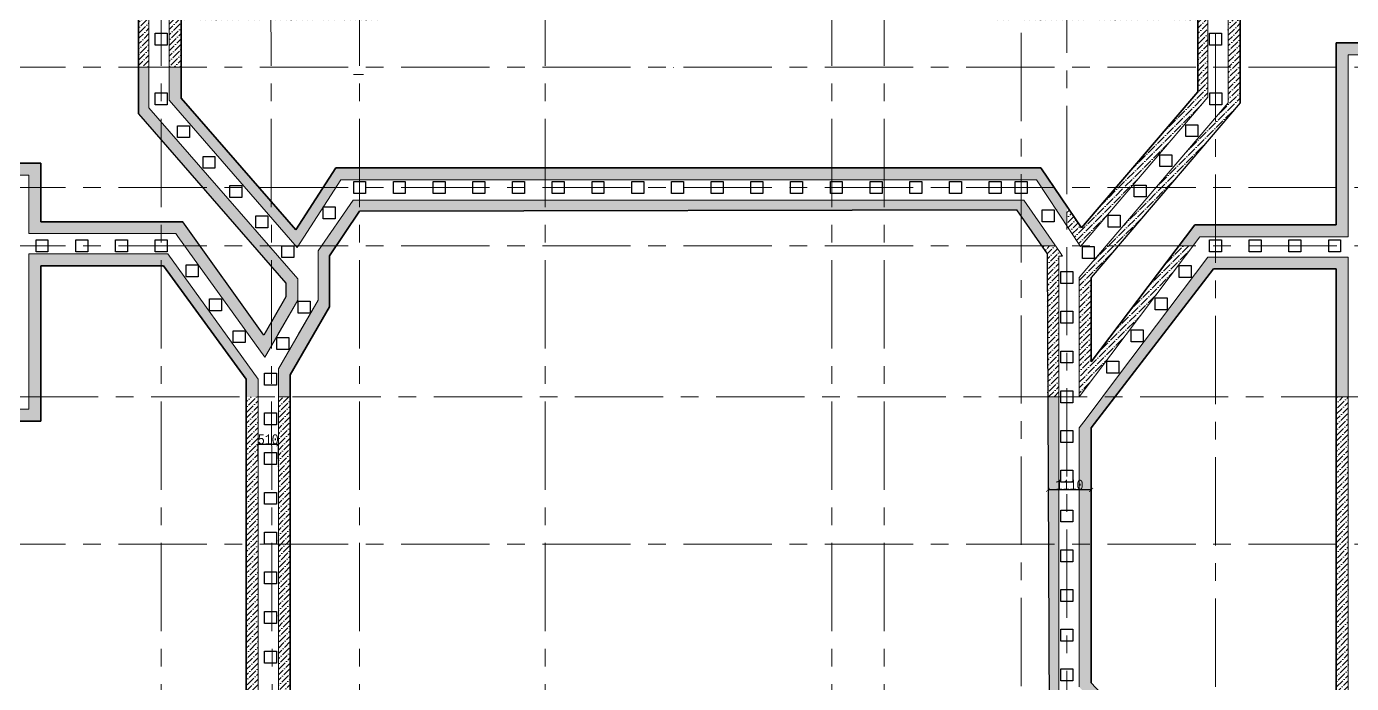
# Model space of a CAD drawing. Header units: millimetres. Extents: x -689206 to 4969298, y -1019800 to 703299.
# Drawn here: x 939995 to 973350, y -354386 to -337854 of the extents above; entities that cross this region are included whole.
import ezdxf

# ---------------------------------------------------------------- set-up
doc = ezdxf.new("R2010")
doc.units = ezdxf.units.MM
doc.linetypes.add('осеваяX2', pattern=[101.6, 63.5, -12.7, 12.7, -12.7])
for name, color, linetype, lineweight in [('несущие', 7, 'Continuous', 30), ('РАЗМЕРЫ', 7, 'Continuous', 9), ('стены', 7, 'Continuous', 20)]:
    doc.layers.add(name, color=color, linetype=linetype, lineweight=lineweight)
doc.styles.add('Аннотативный', font='isocteur.ttf', dxfattribs={"width": 0.7, "height": 250})
doc.dimstyles.new('Аннотативный', dxfattribs={"dimscale": 0, "dimtxt": 250, "dimasz": 100, "dimexe": 1.25, "dimexo": 0.625, "dimtad": 1, "dimdec": 0, "dimtxsty": 'Аннотативный', "dimblk": 'ARCHTICK', "dimcen": 2.5, "dimadec": 0, "dimazin": 0, "dimtfac": 1, "dimtdec": 0, "dimtmove": 0, "dimatfit": 3, "dimfxl": 1, "dimarcsym": 0})
pattern_1 = [(45, (-17702.99, -1478.19), (50.513941, 185.2177825), [238.125, -47.625, 0, -47.625])]

# ---------------------------------------------------------------- blocks, each defined once
blk = doc.blocks.new('_ArchTick')
at = {"color": 0, "linetype": 'ByBlock', "const_width": 0.15}
blk.add_lwpolyline([(-0.5, -0.5), (0.5, 0.5)], dxfattribs=at)
blk = doc.blocks.new('*D2488')
at = {"layer": 'Defpoints', "color": 0, "lineweight": 5, "ltscale": 35, "transparency": 16777216}
for p in [(945825, -348368), (945825, -348736), (946335, -348736)]:
    blk.add_point(p, dxfattribs=at)
at = {"layer": 'РАЗМЕРЫ', "color": 0, "lineweight": -2, "ltscale": 35, "transparency": 16777216}
for p, q in [((945825, -348735), (945825, -348367)), ((946335, -348368), (945825, -348368)), ((946335, -348735), (946335, -348367))]:
    blk.add_line(p, q, dxfattribs=at)
at = {"layer": 'РАЗМЕРЫ', "color": 0, "lineweight": -2, "ltscale": 35, "transparency": 16777216, "xscale": 100, "yscale": 100, "zscale": 100, "rotation": 180}
blk.add_blockref('_ArchTick', (945825, -348368), dxfattribs=at)
at = {"layer": 'РАЗМЕРЫ', "color": 0, "lineweight": -2, "ltscale": 35, "transparency": 16777216, "xscale": 100, "yscale": 100, "zscale": 100}
blk.add_blockref('_ArchTick', (946335, -348368), dxfattribs=at)
at = {"layer": 'РАЗМЕРЫ', "color": 0, "lineweight": 5, "ltscale": 35, "transparency": 16777216, "insert": (946080, -348243), "char_height": 250, "attachment_point": 5, "style": 'Аннотативный'}
blk.add_mtext('510', dxfattribs=at)
blk = doc.blocks.new('*D2492')
at = {"layer": 'Defpoints', "color": 0, "lineweight": 5, "ltscale": 35, "transparency": 16777216}
for p in [(965711, -349513), (965711, -349513), (966795, -349508)]:
    blk.add_point(p, dxfattribs=at)
at = {"layer": 'РАЗМЕРЫ', "color": 0, "lineweight": -2, "ltscale": 35, "transparency": 16777216}
for p, q in [((965711, -349512), (965711, -349512)), ((966795, -349513), (965711, -349513)), ((966795, -349509), (966795, -349514))]:
    blk.add_line(p, q, dxfattribs=at)
at = {"layer": 'РАЗМЕРЫ', "color": 0, "lineweight": -2, "ltscale": 35, "transparency": 16777216, "xscale": 100, "yscale": 100, "zscale": 100, "rotation": 180}
blk.add_blockref('_ArchTick', (965711, -349513), dxfattribs=at)
at = {"layer": 'РАЗМЕРЫ', "color": 0, "lineweight": -2, "ltscale": 35, "transparency": 16777216, "xscale": 100, "yscale": 100, "zscale": 100}
blk.add_blockref('_ArchTick', (966795, -349513), dxfattribs=at)
at = {"layer": 'РАЗМЕРЫ', "color": 0, "lineweight": 20, "ltscale": 35, "transparency": 16777216, "insert": (966253, -349387), "char_height": 250, "attachment_point": 5, "style": 'Аннотативный'}
blk.add_mtext('1110', dxfattribs=at)

msp = doc.modelspace()

# ---------------------------------------------------------------- hatches: boundary and pattern name
at = {"layer": 'РАЗМЕРЫ', "lineweight": 5, "ltscale": 35}
h = msp.add_hatch(dxfattribs=at)
h.set_pattern_fill('ANSI36', color=0, scale=30)
h.set_pattern_definition(pattern_1)
h.paths.add_polyline_path([(966184.8, -332365.9), (966184.8, -332065.9), (965035.1, -332065.9), (965035.1, -332365.9)])
h.paths.add_polyline_path([(964717.1, -332365.9), (965035.1, -332365.9), (965035.1, -332065.9), (964417.1, -332065.9), (964417.1, -332365.9), (964417.1, -332675.1), (964717.1, -332675.1)])
h.paths.add_polyline_path([(964417.1, -334183.8), (964717.1, -334183.8), (964717.1, -332675.1), (964417.1, -332675.1)])
h.paths.add_polyline_path([(965235.1, -334183.8), (965535.1, -334183.8), (965535.1, -333173.8), (966184.8, -333173.8), (966184.8, -332873.8), (965235.1, -332873.8)])
h.paths.add_polyline_path([(966184.8, -333173.8), (969435.1, -333173.8), (969435.1, -334183.8), (969735.1, -334183.8), (969735.1, -332875.9), (969411.1, -332875.9), (966184.8, -332874.3)])
h.paths.add_polyline_path([(966184.8, -332065.9), (966184.8, -332365.9), (969925.1, -332365.9), (969925.1, -332065.9)])
h.paths.add_polyline_path([(970245.1, -332365.9), (970245.1, -332675.2), (970545.1, -332675.2), (970545.1, -332065.9), (970245.1, -332065.9), (969925.1, -332065.9), (969925.1, -332365.9)])
h.paths.add_polyline_path([(970245.2, -334183.8), (970545.1, -334183.8), (970545.1, -332675.2), (970245.1, -332675.2)])
h.paths.add_polyline_path([(969735.1, -334183.8), (969435.1, -334183.8), (969435.1, -335183.8), (969735.1, -335183.8)])
h.paths.add_polyline_path([(970545.1, -334183.8), (970245.2, -334183.8), (970245.3, -335183.8), (970545.1, -335183.8)])
h.paths.add_polyline_path([(970245.3, -335183.8), (970245.5, -337073.8), (970545.1, -337073.8), (970545.1, -335183.8)])
h.paths.add_polyline_path([(969735.1, -335183.8), (969435.1, -335183.8), (969435.1, -336573.8), (966184.8, -336573.8), (966184.8, -336873.8), (969735.1, -336873.8)])
h.paths.add_polyline_path([(969735.1, -337383.8), (966184.8, -337383.8), (966184.8, -337683.8), (969477.2, -337683.8), (969478.5, -338875.9), (969735.1, -338875.9)])
h.paths.add_polyline_path([(970545.1, -337073.8), (970245.5, -337073.8), (970245.6, -338875.9), (970545.1, -338875.9)])
h.paths.add_polyline_path([(966184.8, -337383.8), (965035.1, -337383.8), (965035.1, -337683.8), (966184.8, -337683.8)])
h.paths.add_polyline_path([(966184.8, -336873.8), (966184.8, -336573.8), (965535.1, -336573.8), (965535.1, -335183.8), (965235.1, -335183.8), (965235.1, -336873.8)])
h.paths.add_polyline_path([(965535.1, -335183.8), (965535.1, -334183.8), (965235.1, -334183.8), (965235.1, -335183.8)])
h.paths.add_polyline_path([(965035.1, -337683.8), (965035.1, -337383.8), (964725.1, -337383.8), (964725.1, -337073.8), (964425.1, -337073.8), (964425.1, -337683.8), (964725.1, -337683.8)])
h = msp.add_hatch(dxfattribs=at)
h.set_pattern_fill('ANSI36', color=0, scale=30)
h.set_pattern_definition(pattern_1)
h.paths.add_polyline_path([(943885, -335183.8), (943585, -335183.8), (943585, -336873.8), (946149, -336873.8), (946148.5, -336573.8), (943885, -336573.8)])
h.paths.add_polyline_path([(943075, -335183.8), (942815.2, -335183.8), (942815.2, -337073.8), (943075, -337073.8)])
h.paths.add_polyline_path([(943075, -337616), (943075, -337073.8), (942815.2, -337073.8), (942815.2, -338875.9), (943075, -338875.9)])
h.paths.add_polyline_path([(943885, -337683.8), (946150.3, -337683.8), (946149.8, -337383.8), (943585, -337383.8), (943585, -338875.9), (943885, -338875.9)])
h.paths.add_polyline_path([(948085.1, -335183.8), (947785.1, -335183.8), (947785.1, -336573.8), (946148.5, -336573.8), (946149, -336873.8), (948085.1, -336873.8)])
h.paths.add_polyline_path([(948381, -337383.8), (946149.8, -337383.8), (946150.3, -337683.8), (948381, -337683.8)])
h.paths.add_polyline_path([(948895.1, -337383.8), (948895.1, -337073.8), (948595.1, -337073.8), (948595.1, -337383.8), (948381, -337383.8), (948381, -337683.8), (948895.1, -337683.8)])
h.paths.add_polyline_path([(948895.1, -335683.8), (953055.1, -335683.8), (953055.1, -335383.8), (948595.1, -335383.8), (948595.1, -337073.8), (948895.1, -337073.8)])
h = msp.add_hatch(dxfattribs=at)
h.set_pattern_fill('ANSI36', color=0, scale=30)
h.set_pattern_definition(pattern_1)
h.paths.add_polyline_path([(974033.8, -339375.9), (980014.9, -339375.9), (980014.9, -339075.9), (973774, -339075.9), (973774, -341903.3), (974033.8, -341903.3)])
h.paths.add_polyline_path([(973264, -338875.9), (972964, -338875.9), (972964, -341903.3), (973264, -341903.3), (973264, -341592.6)])
h.paths.add_polyline_path([(973585, -338265.9), (973264, -338265.9), (972964, -338265.9), (972964, -338875.9), (973264, -338875.9), (973264, -338565.9), (973585, -338565.9)])
h.paths.add_polyline_path([(980014.9, -338265.9), (973585, -338265.9), (973585, -338565.9), (980014.9, -338565.9)])
h.paths.add_polyline_path([(982737.3, -338265.9), (980014.9, -338265.9), (980014.9, -338565.9), (982737.3, -338565.9)])
h.paths.add_polyline_path([(982737.3, -339075.9), (980014.9, -339075.9), (980014.9, -339375.9), (982737.3, -339375.9)])
h.paths.add_polyline_path([(985585, -339075.9), (982737.3, -339075.9), (982737.3, -339375.9), (985466.2, -339375.9), (985466.2, -341903.3), (985585, -341903.3)])
h.paths.add_polyline_path([(985585, -338265.9), (982737.3, -338265.9), (982737.3, -338565.9), (983047, -338565.9), (985585, -338565.9)])
h.paths.add_polyline_path([(986576.2, -338265.9), (985585, -338265.9), (985585, -338565.9), (986276.2, -338565.9), (986276.2, -338875.9), (986576.2, -338875.9), (986576.2, -338565.9)])
h.paths.add_polyline_path([(986576.2, -338875.9), (986276.2, -338875.9), (986276.2, -341903.3), (986576.2, -341903.3)])
h.paths.add_polyline_path([(986576.2, -341903.3), (986276.2, -341903.3), (986276.2, -343145.4), (987476.5, -343145.4), (987476.5, -342845.4), (986576.2, -342845.4)])
h.paths.add_polyline_path([(985766.2, -341903.3), (985585, -341903.3), (985585, -343145.4), (985766.2, -343145.4)])
h.paths.add_polyline_path([(985585, -341903.3), (985466.2, -341903.3), (985466.2, -342845.4), (982737.3, -342845.4), (982737.3, -343145.4), (985585, -343145.4)])
h.paths.add_polyline_path([(982737.3, -342845.4), (980014.9, -342845.4), (980014.9, -343145.4), (982737.3, -343145.4)])
h.paths.add_polyline_path([(982737.3, -343655.4), (980014.9, -343655.4), (980014.9, -343955.4), (982737.3, -343955.4)])
h.paths.add_polyline_path([(985585, -343655.4), (984486.2, -343655.4), (982737.3, -343655.4), (982737.3, -343955.4), (985585, -343955.4)])
h.paths.add_polyline_path([(987276.2, -343655.4), (985585, -343655.4), (985585, -343955.4), (986976.2, -343955.4), (986976.2, -346672.6), (985585, -346672.6), (985585, -346972.6), (987276.2, -346972.6), (987276.2, -346195.4)])
h.paths.add_polyline_path([(985585, -346672.6), (982737.3, -346672.6), (982737.3, -346972.6), (984486.2, -346972.6), (985585, -346972.6)])
h.paths.add_polyline_path([(982737.3, -346672.6), (980014.9, -346672.6), (980014.9, -346972.6), (982737.3, -346972.6)])
h = msp.add_hatch(dxfattribs=at)
h.set_pattern_fill('ANSI36', color=0, scale=30)
h.set_pattern_definition(pattern_1)
h.paths.add_polyline_path([(935035.7, -342515.8), (935035.7, -341903.3), (934735.7, -341903.3), (934735.7, -343375.9), (935035.7, -343375.9), (935035.7, -343035.1)])
h.paths.add_polyline_path([(935035.7, -341595.8), (936935, -341595.8), (936935, -341295.8), (934735.7, -341295.8), (934735.7, -341595.8), (934735.7, -341903.3), (935035.7, -341903.3)])
h.paths.add_polyline_path([(939745.7, -341295.8), (936935, -341295.8), (936935, -341595.8), (939745.7, -341595.8)])
h.paths.add_polyline_path([(940355.7, -341295.8), (940055.7, -341295.8), (939745.7, -341295.8), (939745.7, -341595.8), (940055.7, -341595.8), (940055.7, -341903.3), (940355.7, -341903.3)])
h.paths.add_polyline_path([(940355.7, -341903.3), (940055.7, -341903.3), (940055.7, -343065.9), (943385, -343065.9), (943385, -342765.9), (940355.7, -342765.9)])
h.paths.add_polyline_path([(940355.7, -343875.9), (943385, -343875.9), (943385, -343575.9), (940055.7, -343575.9), (940055.7, -343858.7), (940055.7, -347105.8), (940055.7, -347173.8), (940355.7, -347173.8)])
h.paths.add_polyline_path([(940355.7, -347173.8), (940055.7, -347173.8), (940055.7, -347485.8), (939745.7, -347485.8), (939745.7, -347785.8), (940055.7, -347785.8), (940355.7, -347785.8)])
h.paths.add_polyline_path([(939545.7, -342305.9), (939545.7, -342105.8), (938785.7, -342105.8), (936935, -342105.8), (936935, -342405.8), (939245.7, -342405.8), (939245.7, -343375.9), (939545.7, -343375.9)])
h.paths.add_polyline_path([(936935, -342105.8), (936245.7, -342105.8), (935545.7, -342105.8), (935545.7, -343035.1), (935545.7, -343375.9), (935845.7, -343375.9), (935845.7, -343035.1), (935845.7, -342405.8), (936935, -342405.8)])
h.paths.add_polyline_path([(943552.2, -343575.9), (943385, -343575.9), (943385, -343875.9), (943447, -343875.9), (945525, -346725.8), (945525, -347173.8), (945825, -347173.8), (945825, -346725.8)])
h.paths.add_polyline_path([(943931.3, -342765.9), (943385, -342765.9), (943385, -343065.9), (943757.9, -343065.9), (943807.2, -343134.2), (943981.5, -343375.9), (944367, -343375.9)])
h.paths.add_polyline_path([(944367, -343375.9), (943981.5, -343375.9), (945998.2, -346170.8), (946042.7, -346093.8), (946163.4, -345884.7), (946162.5, -345286.3), (945969.9, -345620)])
h.paths.add_polyline_path([(947623.8, -344905.5), (947623.8, -343628.2), (947792.9, -343375.9), (947422.4, -343375.9), (947335, -343502.6), (947335, -343938.8), (947335, -344738.8), (946335, -346470.8), (946335, -347173.8), (946635, -347173.8), (946635, -346618.2)])
h.paths.add_polyline_path([(946825, -344207.3), (946159.5, -343442.8), (946160.2, -343892.1), (946525, -344311.2), (946525, -344658.4), (946162.5, -345286.3), (946163.4, -345884.7), (946825, -344738.8)])
h.paths.add_polyline_path([(944819.5, -341903.3), (944429.1, -341903.3), (945710.9, -343375.9), (946101.2, -343375.9)])
h.paths.add_polyline_path([(946159.5, -343442.8), (946101.2, -343375.9), (945710.9, -343375.9), (946160.2, -343892.1)], flags=17)
h.paths.add_polyline_path([(943385, -340255.3), (943385, -340703.7), (944429.1, -341903.3), (944819.5, -341903.3)])
h.paths.add_polyline_path([(943885, -339657.3), (943885, -338875.9), (943585, -338875.9), (943585, -339708.9), (945495.1, -341903.3), (945840, -341903.3)])
h.paths.add_polyline_path([(945840, -341903.3), (945495.1, -341903.3), (946158.3, -342665.2), (946157.6, -342268.2)])
h.paths.add_polyline_path([(943075, -339899.1), (943075, -338875.9), (942815.2, -338875.9), (942815.2, -340049.1), (943385, -340703.7), (943385, -340255.3)])
h = msp.add_hatch(dxfattribs=at)
h.set_pattern_fill('ANSI36', color=0, scale=30)
h.set_pattern_definition(pattern_1)
h.paths.add_polyline_path([(969735.1, -339633.8), (969735.1, -338875.9), (969478.5, -338875.9), (969479.2, -339498.2), (967426.4, -341903.3), (967798.1, -341903.3)])
h.paths.add_polyline_path([(970245.6, -339776.1), (969925.1, -340151.7), (969925.1, -340503.2), (970545.6, -339776.1), (970545.1, -339425.3), (970545.1, -338875.9), (970245.6, -338875.9)])
h.paths.add_polyline_path([(968430.1, -341903.3), (968730.1, -341903.3), (969925.1, -340503.2), (969925.1, -340151.7)])
h.paths.add_polyline_path([(967173.2, -343375.9), (967473.2, -343375.9), (968730.1, -341903.3), (968430.1, -341903.3)])
h.paths.add_polyline_path([(966555.7, -342923.4), (966184.8, -342376.4), (966184.8, -342868.5), (966522.3, -343375.9), (966541.3, -343375.9), (967798.1, -341903.3), (967426.4, -341903.3)])
h.paths.add_polyline_path([(967473.2, -343375.9), (967173.2, -343375.9), (966494.8, -344170.8), (966494.8, -345845.9), (966494.8, -347173.8), (966495.7, -347173.8), (967291.7, -346117.1), (969356.6, -343375.9), (969005, -343375.9), (966794.8, -346292.3), (966794.8, -344170.8)])
h.paths.add_polyline_path([(965700.9, -347173.8), (965984.8, -347173.8), (965984.8, -347115.9), (965984.8, -345845.9), (965984.8, -343631.3), (966075.9, -343631.3), (966011.7, -343538.3), (965899.5, -343375.9), (965548, -343375.9), (965685.2, -343574.3)])
h = msp.add_hatch(dxfattribs=at)
h.set_pattern_fill('ANSI36', color=0, scale=30)
h.set_pattern_definition(pattern_1)
h.paths.add_polyline_path([(965103.6, -342223.3), (965035.1, -342223.3), (965035.1, -342634.4), (965548, -343375.9), (965899.5, -343375.9)])
h.paths.add_polyline_path([(965035.1, -342223.3), (961585, -342223.3), (961585, -342474.5), (964920.3, -342468.5), (965035.1, -342634.4)])
h.paths.add_polyline_path([(960265.1, -342223.3), (953055.1, -342223.3), (953055.1, -342489.8), (960265.1, -342476.8)])
h.paths.add_polyline_path([(961585, -342223.3), (960265.1, -342223.3), (960265.1, -342476.8), (961585, -342474.5)])
h.paths.add_polyline_path([(953055.1, -342223.3), (948381, -342223.3), (948381, -342498.2), (953055.1, -342489.8)])
h.paths.add_polyline_path([(948381, -342498.5), (948381, -342223.3), (948217.9, -342223.3), (947422.4, -343375.9), (947792.9, -343375.9)])
h.paths.add_polyline_path([(948381, -341413.3), (947781.3, -341413.3), (947464.2, -341903.3), (947782.4, -341903.3), (947905.3, -341713.4), (948381, -341713.4)])
h.paths.add_polyline_path([(953055.1, -341413.3), (948381, -341413.3), (948381, -341713.4), (951095.1, -341713.3), (952875.1, -341713.3), (953055.1, -341713.3)])
h.paths.add_polyline_path([(947782.4, -341903.3), (947464.2, -341903.3), (946771.6, -342973.6), (946157.6, -342268.2), (946158.3, -342665.2), (946776.8, -343375.9), (946829.4, -343375.9), (947461.8, -342398.6), (947461.8, -342392.2), (947466, -342392.2)])
h.paths.add_polyline_path([(960265.1, -341413.3), (953055.1, -341413.3), (953055.1, -341713.3), (956285.1, -341713.3), (960065.1, -341713.3), (960265.1, -341713.3)])
h.paths.add_polyline_path([(961585, -341413.3), (960265.1, -341413.3), (960265.1, -341713.3), (961585, -341713.3)])
h.paths.add_polyline_path([(965035.1, -341413.3), (961585, -341413.3), (961585, -341713.3), (961845.1, -341713.3), (964845.1, -341713.3), (965035.1, -341713.3)])
h.paths.add_polyline_path([(965531.6, -341413.3), (965035.1, -341413.3), (965035.1, -341713.3), (965416.4, -341713.3), (965542.8, -341903.3), (965863.9, -341903.3)])
h.paths.add_polyline_path([(965863.9, -341903.3), (965542.8, -341903.3), (966184.8, -342868.5), (966184.8, -342376.4)])
h = msp.add_hatch(dxfattribs=at)
h.set_pattern_fill('ANSI36', color=0, scale=30)
h.set_pattern_definition(pattern_1)
h.paths.add_polyline_path([(969877, -343955.4), (969925.1, -343955.4), (969925.1, -343655.4), (969733.7, -343655.4), (967486.8, -346638.3), (967083.4, -347173.8), (967396.9, -347173.8)])
h.paths.add_polyline_path([(969925.1, -342845.4), (969477, -342845.4), (969407, -342845.4), (969005, -343375.9), (969356.6, -343375.9), (969530.2, -343145.4), (969709.1, -343145.4), (969925.1, -343145.4)])
h.paths.add_polyline_path([(973264, -341903.3), (972964, -341903.3), (972964, -342845.4), (969925.1, -342845.4), (969925.1, -343145.4), (973264.1, -343145.4)])
h.paths.add_polyline_path([(973264.1, -343655.4), (969925.1, -343655.4), (969925.1, -343955.4), (972964.1, -343955.4), (972964.1, -347173.8), (973264.1, -347173.8), (973264.1, -343855.4)])
h.paths.add_polyline_path([(980014.9, -343655.4), (973774, -343655.4), (973774, -347173.8), (974074, -347173.8), (974074, -343955.4), (980014.9, -343955.4)])
h.paths.add_polyline_path([(980014.9, -342845.4), (974033.8, -342845.4), (974033.8, -341903.3), (973774, -341903.3), (973774, -343145.4), (980014.9, -343145.4)])
h.paths.add_polyline_path([(967396.9, -347173.8), (967083.4, -347173.8), (966670.2, -347722.3), (966494.8, -347955.2), (966494.8, -350875.9), (966794.8, -350875.9), (966794.8, -347955.2)])
h.paths.add_polyline_path([(965984.8, -347353.6), (965984.8, -347173.8), (965700.9, -347173.8), (965717, -350875.9), (965984.8, -350875.9)])
h.paths.add_polyline_path([(965984.8, -350875.9), (965717, -350875.9), (965734.4, -354883.8), (965984.8, -354883.8)])
h.paths.add_polyline_path([(966794.8, -350875.9), (966494.8, -350875.9), (966494.8, -354472.6), (966511.1, -354489.7), (966879.9, -354883.8), (967280.1, -354883.8), (966794.8, -354365.3)])
h.paths.add_polyline_path([(967280.1, -354883.8), (966879.9, -354883.8), (967452.1, -355495.3), (969925.1, -358326.4), (969925.1, -357878.9), (967711.9, -355345.3)])
h.paths.add_polyline_path([(966494.8, -355241.6), (966494.8, -357541.2), (966495.1, -358252.9), (966735.3, -358528.6), (967238.4, -358528.6), (966775.9, -358008.4), (966775.9, -356018.2), (968964.2, -358528.6), (969431.2, -358528.6)])
h.paths.add_polyline_path([(965984.8, -354883.8), (965734.4, -354883.8), (965748.3, -358063.5), (965377.6, -358528.6), (965734.7, -358528.6), (965984.8, -358214.7)])
h.paths.add_polyline_path([(965734.7, -358528.6), (965377.6, -358528.6), (965035.1, -358958.5), (965035.1, -359406.6)])
h.paths.add_polyline_path([(965035.1, -358958.5), (964796.5, -359257.9), (961585, -359257.9), (961585, -359557.9), (961724.8, -359557.9), (964914.5, -359557.9), (965035.1, -359406.6)])
h.paths.add_polyline_path([(966184.8, -359278.9), (966184.8, -358725.4), (966102.6, -358828.5), (965226.6, -359927.8), (965637.9, -359927.8)])
h.paths.add_polyline_path([(966688.1, -359236.5), (966203.7, -358701.7), (966184.8, -358725.4), (966184.8, -359278.9), (966220.5, -359236.5), (966831.2, -359927.8), (967290.2, -359927.8)])
h.paths.add_polyline_path([(965035.1, -360067.9), (964725.1, -360067.9), (962883.9, -360067.9), (962785.9, -360067.9), (961585, -360067.9), (961585, -360367.9), (965035.1, -360367.9)])
h.paths.add_polyline_path([(965637.9, -359927.8), (965226.6, -359927.8), (965115.1, -360067.9), (965035.1, -360067.9), (965035.1, -360367.9), (965115.1, -360367.9), (965267, -360367.9)])
h.paths.add_polyline_path([(967238.4, -358528.6), (966735.3, -358528.6), (967954, -359927.8), (968482.3, -359927.8)])
h.paths.add_polyline_path([(968482.3, -359927.8), (967954, -359927.8), (969925.1, -362190.9), (969925.1, -361550.8)])
h.paths.add_polyline_path([(967290.2, -359927.8), (966831.2, -359927.8), (969435.1, -362875.9), (969735.1, -362875.9), (969735.1, -362734.9)])
h = msp.add_hatch(dxfattribs=at)
h.set_pattern_fill('ANSI36', color=0, scale=30)
h.set_pattern_definition(pattern_1)
h.paths.add_polyline_path([(945825, -347173.8), (945525, -347173.8), (945525, -350875.9), (945825, -350875.9)])
h.paths.add_polyline_path([(945728.9, -348530.1), (946431.4, -348530.1), (946431.4, -347930.1), (945728.9, -347930.1)], flags=9)
h = msp.add_hatch(dxfattribs=at)
h.set_pattern_fill('ANSI36', color=0, scale=30)
h.set_pattern_definition(pattern_1)
h.paths.add_polyline_path([(946635, -347173.8), (946335, -347173.8), (946335, -348006.3), (946335.4, -350875.9), (946635, -350875.9)])
h = msp.add_hatch(dxfattribs=at)
h.set_pattern_fill('ANSI36', color=0, scale=30)
h.set_pattern_definition(pattern_1)
h.paths.add_polyline_path([(973264.1, -347173.8), (972964.1, -347173.8), (972964.1, -350875.9), (973264.1, -350875.9)])
h.paths.add_polyline_path([(973264.1, -350875.9), (972964.1, -350875.9), (972964.1, -354883.8), (973264.1, -354883.8)])
h.paths.add_polyline_path([(973774, -350875.9), (974074, -350875.9), (974074, -347173.8), (973774, -347173.8)])
h = msp.add_hatch(dxfattribs=at)
h.set_pattern_fill('ANSI36', color=0, scale=30)
h.set_pattern_definition(pattern_1)
h.paths.add_polyline_path([(945825, -355465.8), (945825, -354883.8), (945525, -354883.8), (945525, -355465.8), (943385, -357863.6), (943385, -358333), (943525.7, -358333), (943525.7, -358179.2), (943645, -358042.5)])
h.paths.add_polyline_path([(945957.4, -356622.2), (946181.3, -357010), (946180.2, -356336.1), (946028.1, -356072.6), (946007.3, -356036.5), (944055.7, -358343.2), (944055.7, -358528.6), (944355.7, -358528.6), (944355.7, -358433.4)])
h.paths.add_polyline_path([(944355.7, -358843), (944355.7, -358528.6), (944055.7, -358528.6), (944055.7, -358843), (943385, -358843), (943385, -359143), (944355.7, -359143)])
h.paths.add_polyline_path([(945825, -350875.9), (945525, -350875.9), (945525, -354883.8), (945825, -354883.8)])
h.paths.add_polyline_path([(946635, -350875.9), (946335.9, -350875.9), (946335.9, -352405.9), (946336, -354883.8), (946635, -354883.8)])

# ---------------------------------------------------------------- linework, layer by layer
at = {"layer": 'несущие', "lineweight": 35}
for p, q in [((947781.3, -341413.3), (965531.6, -341413.3)), ((965531.6, -341413.3), (966555.7, -342923.4)), ((972964.1, -343955.4), (972964.1, -358029.8))]:
    msp.add_line(p, q, dxfattribs=at)
at = {"layer": 'несущие', "lineweight": 15}
for p, q in [((947905.3, -341713.4), (951095.1, -341713.3)), ((951095.1, -341713.3), (952875.1, -341713.3)), ((952875.1, -341713.3), (956285.1, -341713.3)), ((956285.1, -341713.3), (960065.1, -341713.3)), ((960065.1, -341713.3), (961845.1, -341713.3)), ((961845.1, -341713.3), (964845.1, -341713.3)), ((964845.1, -341713.3), (965416.4, -341713.3)), ((965416.4, -341713.3), (966530.6, -343388.4)), ((965103.6, -342223.3), (948217.9, -342223.3)), ((945998.2, -346170.8), (943807.2, -343134.2)), ((945825, -346725.8), (943552.2, -343575.9))]:
    msp.add_line(p, q, dxfattribs=at)
at = {"layer": 'несущие', "lineweight": 30}
for p, q in [((964920.3, -342468.5), (965685.2, -343574.3)), ((945969.9, -345620), (943931.3, -342765.9)), ((946163.4, -345891), (946161.4, -345888.2))]:
    msp.add_line(p, q, dxfattribs=at)
at = {"layer": 'несущие', "lineweight": 13}
for p, q in [((965103.6, -342223.3), (966011.7, -343538.3)), ((969530.2, -343145.4), (967291.7, -346117.1)), ((969709.1, -343145.4), (969530.2, -343145.4)), ((940055.7, -343858.7), (940055.7, -343658.7)), ((969733.7, -343655.4), (967486.8, -346638.3)), ((973264.1, -343855.4), (973264.1, -343655.4)), ((973264.1, -343855.4), (973264.1, -358329.8))]:
    msp.add_line(p, q, dxfattribs=at)
at = {"layer": 'несущие', "color": 0, "lineweight": 18}
msp.add_line((965129.3, -342260.5), (965103.6, -342223.3), dxfattribs=at)
at = {"layer": 'РАЗМЕРЫ', "linetype": 'осеваяX2', "lineweight": 5, "ltscale": 35}
for p, q in [((966184.8, -329178.2), (966184.8, -379348.2)), ((946137.1, -329510.5), (946217.2, -379348.2)), ((948381.1, -329506.9), (948380.5, -379348.3)), ((953055.1, -329506.9), (953055.1, -379348.2)), ((960265.1, -329506.9), (960265.1, -379348.2)), ((965035.1, -379348.2), (965035.1, -329506.9)), ((991585, -347173.8), (924532.3, -347173.8))]:
    msp.add_line(p, q, dxfattribs=at)
at = {"layer": 'РАЗМЕРЫ', "lineweight": 35, "ltscale": 35}
for p, q in [((970545.1, -332065.9), (970545.1, -339425.3)), ((942815.2, -340049.1), (942815.2, -332365.9)), ((943885, -337683.8), (943885, -339657.3)), ((973264, -338265.9), (972964, -338265.9)), ((972964, -338265.9), (972964, -342845.4)), ((986576.2, -338265.9), (973264, -338265.9)), ((970545.1, -339425.3), (970545.6, -339776.1)), ((934735.7, -341295.8), (940055.7, -341295.8)), ((940055.7, -341295.8), (940355.7, -341295.8)), ((940355.7, -341295.8), (940355.7, -342765.9)), ((947623.8, -343628.2), (948381.1, -342498.2)), ((948381.1, -342498.2), (964920.3, -342468.5)), ((940355.7, -342765.9), (943931.3, -342765.9)), ((969407, -342845.4), (966794.8, -346292.3)), ((969477, -342845.4), (969407, -342845.4)), ((972964, -342845.4), (969477, -342845.4)), ((940355.7, -347785.8), (940355.7, -343875.9)), ((940355.7, -343875.9), (943385, -343875.9)), ((943385, -343875.9), (943447, -343875.9)), ((943447, -343875.9), (945525, -346725.8)), ((947623.8, -344905.5), (947623.8, -343628.2)), ((969877, -343955.4), (966794.8, -347955.2)), ((972964.1, -343955.4), (969877, -343955.4)), ((946635, -346618.2), (947623.8, -344905.5)), ((946635, -355465.8), (946635, -346618.2)), ((937434.6, -347785.8), (940055.7, -347785.8)), ((940055.7, -347785.8), (940355.7, -347785.8))]:
    msp.add_line(p, q, dxfattribs=at)
at = {"layer": 'РАЗМЕРЫ', "linetype": 'ByBlock', "lineweight": 9, "ltscale": 35}
for p, q in [((943718.7, -340638.6), (943718.5, -340638.8)), ((944552.5, -341596.5), (944552.3, -341596.7)), ((945386.3, -342554.5), (945386.1, -342554.7)), ((946220.1, -343512.4), (946219.9, -343512.6))]:
    msp.add_line(p, q, dxfattribs=at)
at = {"layer": 'РАЗМЕРЫ', "linetype": 'ByBlock', "lineweight": 5, "ltscale": 35}
for p, q in [((965923.7, -342475.9), (965932.9, -342460.9)), ((966494.8, -345845.9), (966494.8, -344170.8)), ((965984.8, -347353.6), (965984.8, -347115.9)), ((965984.8, -347353.6), (965984.8, -347959.9)), ((965984.8, -347959.9), (965984.8, -347353.6))]:
    msp.add_line(p, q, dxfattribs=at)
at = {"layer": 'РАЗМЕРЫ', "lineweight": 13, "ltscale": 150}
for p, q in [((973264, -342375.8), (973261.3, -342375.8)), ((965984.6, -348445), (965984.8, -348445))]:
    msp.add_line(p, q, dxfattribs=at)
at = {"layer": 'РАЗМЕРЫ', "lineweight": 13, "ltscale": 35}
msp.add_line((943807.2, -343134.2), (943757.9, -343065.9), dxfattribs=at)
at = {"layer": 'РАЗМЕРЫ', "linetype": 'ByBlock', "lineweight": 13}
for p, q in [((966075.9, -343631.3), (966011.7, -343538.3)), ((965984.8, -347656.7), (965984.8, -343631.3)), ((965984.8, -343631.3), (966075.9, -343631.3)), ((966494.8, -347175), (966494.8, -344453.1)), ((967291.7, -346117.1), (966494.8, -347175)), ((967486.8, -346638.3), (966670.2, -347722.3)), ((966670.2, -347722.3), (966494.8, -347955.2)), ((966494.8, -354472.6), (966494.8, -347955.2))]:
    msp.add_line(p, q, dxfattribs=at)
at = {"layer": 'РАЗМЕРЫ', "linetype": 'ByBlock', "lineweight": 13, "ltscale": 35}
for p, q in [((965984.8, -343973.6), (965984.8, -343631.3)), ((946335, -347105.8), (946335, -347353.6)), ((946335.1, -348735.8), (946335.4, -348735.8)), ((946335.1, -348735.8), (946335.4, -348735.8)), ((946335.3, -350005.8), (946335.4, -350005.8)), ((946335.3, -350005.8), (946335.4, -350005.8))]:
    msp.add_line(p, q, dxfattribs=at)
at = {"layer": 'РАЗМЕРЫ', "linetype": 'ByBlock', "lineweight": 35, "ltscale": 35}
msp.add_line((966794.8, -346292.3), (966794.8, -344170.8), dxfattribs=at)
at = {"layer": 'РАЗМЕРЫ', "linetype": 'ByBlock', "lineweight": 18, "ltscale": 35}
for p, q in [((965984.8, -347115.9), (965984.8, -345845.9)), ((965984.8, -347353.6), (965984.8, -347959.9))]:
    msp.add_line(p, q, dxfattribs=at)
at = {"layer": 'РАЗМЕРЫ', "lineweight": 15, "ltscale": 35}
msp.add_line((946042.7, -346093.8), (945998.2, -346170.8), dxfattribs=at)
at = {"layer": 'РАЗМЕРЫ', "linetype": 'ByBlock', "lineweight": 15}
for p, q in [((946335, -348006.3), (946335, -346470.8)), ((945825, -346725.8), (945825, -355465.8)), ((946336.1, -355720.2), (946335, -348006.3))]:
    msp.add_line(p, q, dxfattribs=at)
at = {"layer": 'РАЗМЕРЫ', "linetype": 'ByBlock', "lineweight": 35}
for p, q in [((945525, -346725.8), (945525, -355465.8)), ((966794.8, -354365.3), (966794.8, -347955.2)), ((967711.9, -355345.3), (966794.8, -354365.3))]:
    msp.add_line(p, q, dxfattribs=at)
at = {"layer": 'РАЗМЕРЫ', "lineweight": 5, "ltscale": 35}
for p, q in [((946635, -347173.8), (946335, -347173.8)), ((946335, -347173.8), (946335, -350875.9)), ((946635, -350875.9), (946635, -347173.8)), ((946335, -350875.9), (946635, -350875.9))]:
    msp.add_line(p, q, dxfattribs=at)
at = {"layer": 'РАЗМЕРЫ', "linetype": 'ByBlock', "lineweight": 20}
msp.add_line((946335.9, -349405.9), (946335.9, -352405.9), dxfattribs=at)
at = {"layer": 'РАЗМЕРЫ', "lineweight": 9, "ltscale": 150}
for p, q in [((965984.6, -349715), (965984.8, -349715)), ((965984.6, -350985), (965984.8, -350985)), ((966494.8, -352255), (966495.2, -352255))]:
    msp.add_line(p, q, dxfattribs=at)
at = {"layer": 'стены', "linetype": 'осеваяX2', "lineweight": 5, "ltscale": 35}
for p, q in [((943385, -329510.5), (943385, -379348.2)), ((961585, -329506.9), (961585, -379348.2)), ((969925.1, -330908.4), (969925.1, -379348.2)), ((924532.3, -338875.9), (991585, -338875.9)), ((924532.3, -341903.3), (991585, -341903.3)), ((924532.3, -343375.9), (991585, -343375.9)), ((924532.3, -350875.9), (991585, -350875.9))]:
    msp.add_line(p, q, dxfattribs=at)
at = {"layer": 'стены', "lineweight": 13}
for p, q in [((970245.6, -339776.1), (970245.1, -332365.9)), ((969735.1, -337383.8), (969735.1, -339633.8)), ((983047, -338565.9), (973264, -338565.9)), ((973264, -338565.9), (973264, -341592.6)), ((970245.6, -339776.1), (966494.8, -344170.8)), ((969735.1, -339633.8), (966530.6, -343388.4)), ((973264, -341592.6), (973264.1, -343145.4)), ((969709.1, -343145.4), (973264.1, -343145.4)), ((940055.7, -343575.9), (940055.7, -343858.7)), ((973264.1, -343655.4), (969733.7, -343655.4)), ((940055.7, -347105.8), (940055.7, -347485.8)), ((940055.7, -347485.8), (940055, -347485.8)), ((940055.7, -347485.8), (940055, -347485.8)), ((965984.8, -347353.6), (965984.8, -358214.7))]:
    msp.add_line(p, q, dxfattribs=at)
at = {"layer": 'стены', "lineweight": 15}
for p, q in [((943585, -337383.8), (943585, -339708.9)), ((943075, -339899.1), (943075, -337616)), ((943585, -339708.9), (946807, -343410.5)), ((943075, -339899.1), (946825, -344207.3)), ((935035.7, -341595.8), (940055.7, -341595.8)), ((940055.7, -341595.8), (940055.7, -343065.9)), ((946807, -343410.5), (947905.3, -341713.4)), ((947335, -343502.6), (948217.9, -342223.3)), ((943757.9, -343065.9), (940055.7, -343065.9)), ((947335, -343938.8), (947335, -343502.6)), ((940055.7, -343575.9), (943552.2, -343575.9)), ((940055.7, -343858.7), (940055.7, -347105.8)), ((946825, -344207.3), (946825, -344738.8)), ((947335, -344738.8), (947335, -343938.8)), ((946825, -344738.8), (946042.7, -346093.8)), ((946335, -346470.8), (947335, -344738.8)), ((946335, -346725.8), (946335, -346470.8)), ((940055.7, -347485.8), (937135, -347485.8))]:
    msp.add_line(p, q, dxfattribs=at)
at = {"layer": 'стены', "lineweight": 35}
for p, q in [((969477.2, -337683.8), (969479.2, -339498.2)), ((969479.2, -339498.2), (966555.7, -342923.4)), ((943885, -339657.3), (946771.6, -342973.6)), ((946771.6, -342973.6), (947781.3, -341413.3))]:
    msp.add_line(p, q, dxfattribs=at)
at = {"layer": 'стены'}
for p, q in [((956285.1, -338875.9), (956285.1, -338883.8)), ((948475.1, -339063.8), (948223.1, -339063.8)), ((947674, -343011.3), (947335, -343502.6)), ((947674, -343011.3), (947335, -343502.6)), ((946825, -344738.8), (946325, -345604.8)), ((947335, -344738.8), (946835, -345604.8))]:
    msp.add_line(p, q, dxfattribs=at)
at = {"layer": 'стены', "lineweight": 30}
for p, q in [((970545.6, -339776.1), (966794.8, -344170.8)), ((942815.2, -340049.1), (946525, -344311.2)), ((965685.2, -343574.3), (965748.3, -358063.5)), ((946525, -344311.2), (946525, -344658.4)), ((946525, -344658.4), (945969.9, -345620))]:
    msp.add_line(p, q, dxfattribs=at)
at = {"layer": 'стены', "lineweight": 25}
for points in [[(943235, -338023.8), (943535, -338023.8), (943535, -338323.8), (943235, -338323.8)], [(969775.1, -338024.6), (970075.1, -338024.6), (970075.1, -338324.6), (969775.1, -338324.6)], [(943235, -339524.4), (943535, -339524.4), (943535, -339824.4), (943235, -339824.4)], [(969783.1, -339525.7), (970083.1, -339525.7), (970083.1, -339825.7), (969783.1, -339825.7)], [(943798.6, -340350.5), (944098.6, -340350.5), (944098.6, -340650.5), (943798.6, -340650.5)], [(969181.7, -340324.7), (969481.7, -340324.7), (969481.7, -340624.7), (969181.7, -340624.7)], [(944439.8, -341120.8), (944739.8, -341120.8), (944739.8, -341420.8), (944439.8, -341420.8)], [(968522.8, -341078.7), (968822.8, -341078.7), (968822.8, -341378.7), (968522.8, -341378.7)], [(945115.8, -341857.7), (945415.8, -341857.7), (945415.8, -342157.7), (945115.8, -342157.7)], [(948231.1, -341753.3), (948531.1, -341753.3), (948531.1, -342053.3), (948231.1, -342053.3)], [(949231.1, -341753.3), (949531.1, -341753.3), (949531.1, -342053.3), (949231.1, -342053.3)], [(950231.1, -341753.3), (950531.1, -341753.3), (950531.1, -342053.3), (950231.1, -342053.3)], [(951231.1, -341753.3), (951531.1, -341753.3), (951531.1, -342053.3), (951231.1, -342053.3)], [(952231.1, -341753.3), (952531.1, -341753.3), (952531.1, -342053.3), (952231.1, -342053.3)], [(953231.1, -341753.3), (953531.1, -341753.3), (953531.1, -342053.3), (953231.1, -342053.3)], [(954231.1, -341753.3), (954531.1, -341753.3), (954531.1, -342053.3), (954231.1, -342053.3)], [(955231.1, -341753.3), (955531.1, -341753.3), (955531.1, -342053.3), (955231.1, -342053.3)], [(956231.1, -341753.3), (956531.1, -341753.3), (956531.1, -342053.3), (956231.1, -342053.3)], [(957231.1, -341753.3), (957531.1, -341753.3), (957531.1, -342053.3), (957231.1, -342053.3)], [(958231.1, -341753.3), (958531.1, -341753.3), (958531.1, -342053.3), (958231.1, -342053.3)], [(959231.1, -341753.3), (959531.1, -341753.3), (959531.1, -342053.3), (959231.1, -342053.3)], [(960231.1, -341753.3), (960531.1, -341753.3), (960531.1, -342053.3), (960231.1, -342053.3)], [(961231.1, -341753.3), (961531.1, -341753.3), (961531.1, -342053.3), (961231.1, -342053.3)], [(962231.1, -341753.3), (962531.1, -341753.3), (962531.1, -342053.3), (962231.1, -342053.3)], [(963231.1, -341753.3), (963531.1, -341753.3), (963531.1, -342053.3), (963231.1, -342053.3)], [(964231.1, -341753.3), (964531.1, -341753.3), (964531.1, -342053.3), (964231.1, -342053.3)], [(964885.1, -341753.7), (965185.1, -341753.7), (965185.1, -342053.7), (964885.1, -342053.7)], [(967877, -341842.4), (968177, -341842.4), (968177, -342142.4), (967877, -342142.4)], [(947461.8, -342392.2), (947761.8, -342392.2), (947761.8, -342692.2), (947461.8, -342692.2)], [(965564.5, -342468.5), (965864.5, -342468.5), (965864.5, -342768.5), (965564.5, -342768.5)], [(945768.3, -342615.9), (946068.3, -342615.9), (946068.3, -342915.9), (945768.3, -342915.9)], [(967223.9, -342599.9), (967523.9, -342599.9), (967523.9, -342899.9), (967223.9, -342899.9)], [(940235, -343225.9), (940535, -343225.9), (940535, -343525.9), (940235, -343525.9)], [(941235, -343225.9), (941535, -343225.9), (941535, -343525.9), (941235, -343525.9)], [(942235, -343225.9), (942535, -343225.9), (942535, -343525.9), (942235, -343525.9)], [(943235, -343225.9), (943535, -343225.9), (943535, -343525.9), (943235, -343525.9)], [(946424.6, -343370.4), (946724.6, -343370.4), (946724.6, -343670.4), (946424.6, -343670.4)], [(966575.1, -343393.5), (966875.1, -343393.5), (966875.1, -343693.5), (966575.1, -343693.5)], [(969775.1, -343225.9), (970075.1, -343225.9), (970075.1, -343525.9), (969775.1, -343525.9)], [(970775.1, -343225.9), (971075.1, -343225.9), (971075.1, -343525.9), (970775.1, -343525.9)], [(971775.1, -343225.9), (972075.1, -343225.9), (972075.1, -343525.9), (971775.1, -343525.9)], [(972775.1, -343225.9), (973075.1, -343225.9), (973075.1, -343525.9), (972775.1, -343525.9)], [(944016.5, -343849.7), (944316.5, -343849.7), (944316.5, -344149.7), (944016.5, -344149.7)], [(969009.6, -343869.2), (969309.6, -343869.2), (969309.6, -344169.2), (969009.6, -344169.2)], [(966034.8, -344020.8), (966334.8, -344020.8), (966334.8, -344320.8), (966034.8, -344320.8)], [(944603.5, -344706.2), (944903.5, -344706.2), (944903.5, -345006.2), (944603.5, -345006.2)], [(946833, -344764.5), (947133, -344764.5), (947133, -345064.5), (946833, -345064.5)], [(968405.5, -344683.3), (968705.5, -344683.3), (968705.5, -344983.3), (968405.5, -344983.3)], [(966034.8, -345020.8), (966334.8, -345020.8), (966334.8, -345320.8), (966034.8, -345320.8)], [(945200.6, -345508.3), (945500.6, -345508.3), (945500.6, -345808.3), (945200.6, -345808.3)], [(967801, -345484.8), (968101, -345484.8), (968101, -345784.8), (967801, -345784.8)], [(946296.9, -345678.2), (946596.9, -345678.2), (946596.9, -345978.2), (946296.9, -345978.2)], [(966034.8, -346020.8), (966334.8, -346020.8), (966334.8, -346320.8), (966034.8, -346320.8)], [(967189.2, -346277.6), (967489.2, -346277.6), (967489.2, -346577.6), (967189.2, -346577.6)], [(945985, -346575.8), (946285, -346575.8), (946285, -346875.8), (945985, -346875.8)], [(966034.8, -347020.8), (966334.8, -347020.8), (966334.8, -347320.8), (966034.8, -347320.8)], [(945985, -347575.8), (946285, -347575.8), (946285, -347875.8), (945985, -347875.8)], [(966034.8, -348020.8), (966334.8, -348020.8), (966334.8, -348320.8), (966034.8, -348320.8)], [(945985, -348575.8), (946285, -348575.8), (946285, -348875.8), (945985, -348875.8)], [(966034.8, -349020.8), (966334.8, -349020.8), (966334.8, -349320.8), (966034.8, -349320.8)], [(945985, -349575.8), (946285, -349575.8), (946285, -349875.8), (945985, -349875.8)], [(966034.8, -350020.8), (966334.8, -350020.8), (966334.8, -350320.8), (966034.8, -350320.8)], [(945985, -350575.8), (946285, -350575.8), (946285, -350875.8), (945985, -350875.8)], [(966034.8, -351020.8), (966334.8, -351020.8), (966334.8, -351320.8), (966034.8, -351320.8)], [(945985, -351575.8), (946285, -351575.8), (946285, -351875.8), (945985, -351875.8)], [(966034.8, -352020.8), (966334.8, -352020.8), (966334.8, -352320.8), (966034.8, -352320.8)], [(945985, -352575.8), (946285, -352575.8), (946285, -352875.8), (945985, -352875.8)], [(966034.8, -353020.8), (966334.8, -353020.8), (966334.8, -353320.8), (966034.8, -353320.8)], [(945985, -353575.8), (946285, -353575.8), (946285, -353875.8), (945985, -353875.8)], [(966034.8, -354020.8), (966334.8, -354020.8), (966334.8, -354320.8), (966034.8, -354320.8)]]:
    msp.add_lwpolyline(points, close=True, dxfattribs=at)

# ---------------------------------------------------------------- dimensions: what is measured, and where the dimension line sits
at = {"layer": 'РАЗМЕРЫ', "lineweight": 5, "ltscale": 35}
dim = msp.add_linear_dim(base=(945825, -348368.2), p1=(946335.4, -348735.8), p2=(945825, -348735.8), dimstyle='Аннотативный', dxfattribs=at)
dim.commit()
dim.dimension.update_dxf_attribs({"geometry": '*D2488', "text_midpoint": (946080.2, -348242.6)})
at = {"layer": 'РАЗМЕРЫ', "lineweight": 20, "ltscale": 35}
dim = msp.add_linear_dim(base=(965711, -349512.9), p1=(966794.8, -349508.2), p2=(965711, -349512.9), text='1110', dimstyle='Аннотативный', dxfattribs=at)
dim.commit()
dim.dimension.update_dxf_attribs({"geometry": '*D2492', "text_midpoint": (966252.9, -349387.3)})

doc.saveas('drawing.dxf')
